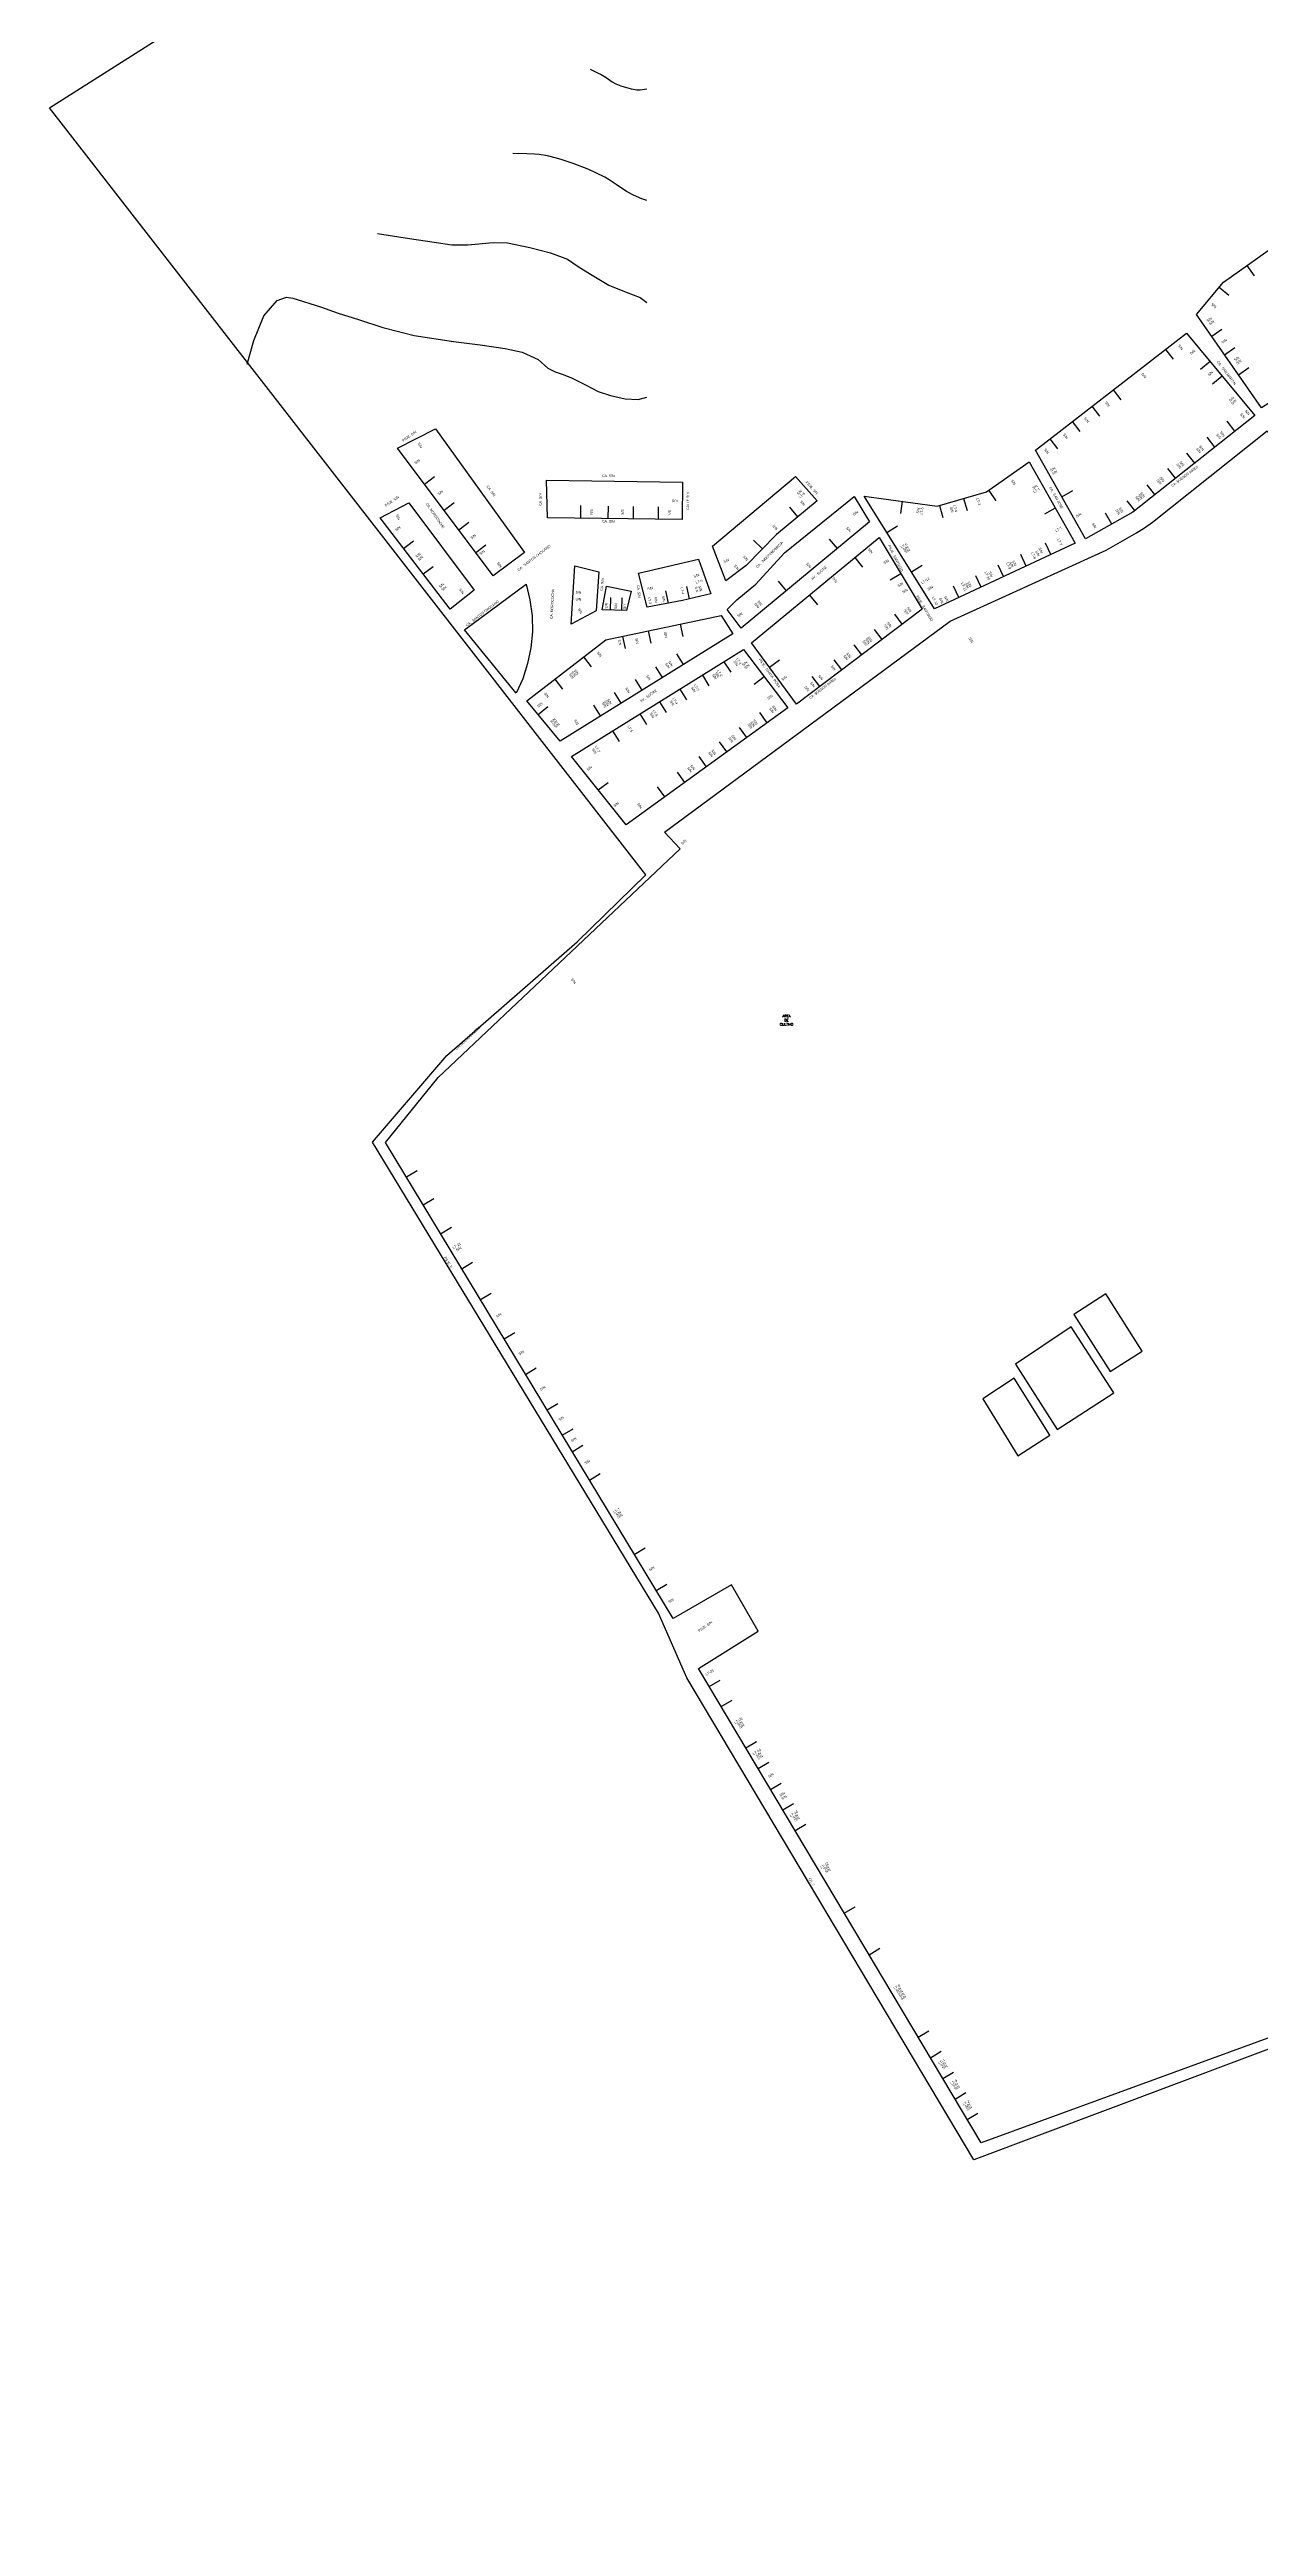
# Model space of a CAD drawing. Header units: inches. Extents: x 317537 to 321067, y 8681602 to 8686742.
# Drawn here: x 317537 to 318021, y 8681610 to 8682600 of the extents above; entities that cross this region are included whole.
import ezdxf
from ezdxf.enums import TextEntityAlignment as Align

# ---------------------------------------------------------------- set-up
doc = ezdxf.new("R2010")
doc.units = ezdxf.units.IN
doc.header["$MEASUREMENT"] = 0
for name, color, linetype in [('CURVAS_DE_NIVEL', 8, 'Continuous'), ('LIMITE_DISTRITO', 5, 'Continuous'), ('LOZA_DEPORTIVA', 8, 'Continuous'), ('MANZANAS', 5, 'Continuous'), ('MEDIANERAS', 1, 'Continuous'), ('NOM_CALLES', 7, 'Continuous'), ('NUM_LOTE', 8, 'Continuous'), ('TOPONIMOS', 7, 'Continuous')]:
    doc.layers.add(name, color=color, linetype=linetype)
doc.styles.add('ROMANS', font='ROMANS.shx')

msp = doc.modelspace()

# ---------------------------------------------------------------- linework, layer by layer
at = {"layer": 'CURVAS_DE_NIVEL'}
for points in [[(317752.77, 8682591.84), (317755.79, 8682590.41), (317757.22, 8682589.67), (317759.21, 8682588.47), (317761.62, 8682586.8), (317763.12, 8682585.99), (317765.07, 8682585.22), (317769.21, 8682584), (317770.73, 8682583.7), (317771.48, 8682583.63), (317772.78, 8682583.64), (317775.47, 8682583.97)], [(317775.47, 8682539.42), (317773.46, 8682540.07), (317770.06, 8682541.47), (317767.35, 8682542.95), (317763.17, 8682545.8), (317760.44, 8682547.59), (317758.66, 8682548.63), (317755.07, 8682550.48), (317752.23, 8682551.76), (317746.08, 8682554.17), (317741.64, 8682555.67), (317739.32, 8682556.34), (317735.75, 8682557.17), (317732.42, 8682557.68), (317730.6, 8682557.87), (317727.53, 8682558.05), (317721.87, 8682558.15)], [(317667.92, 8682526.14), (317680.63, 8682524.13), (317690.54, 8682522.72), (317697.61, 8682521.6), (317703.98, 8682521.6), (317714.14, 8682522.54), (317719.85, 8682522.4), (317728.7, 8682520.57), (317736.95, 8682518.47), (317743.74, 8682515.94), (317748.09, 8682513.04), (317752.92, 8682509.95), (317760.22, 8682505.6), (317767.18, 8682502.79), (317772.8, 8682500.67), (317775.47, 8682498.69)], [(317615.87, 8682474), (317618.51, 8682483.51), (317622.54, 8682493.29), (317627.78, 8682499.37), (317631.48, 8682500.72), (317634.11, 8682500.4), (317645.07, 8682496.89), (317652.18, 8682494.32), (317660.24, 8682491.79), (317669.98, 8682488.7), (317682.53, 8682485.38), (317698.27, 8682483.09), (317708.9, 8682481.69), (317718.87, 8682480.23), (317725.61, 8682478.83), (317732.08, 8682475.79), (317735.87, 8682472.42), (317738.82, 8682470.88), (317742.05, 8682469.89), (317745.66, 8682468.35), (317750.95, 8682465.73), (317756.06, 8682463.01), (317760.88, 8682461.52), (317766.83, 8682460.18), (317772.01, 8682459.87), (317775.47, 8682460.77)]]:
    msp.add_lwpolyline(points, dxfattribs=at)
at = {"layer": 'LIMITE_DISTRITO'}
msp.add_lwpolyline([(318887.22, 8681927.11), (318687.13, 8681910.23), (318461.55, 8681815.68), (318466.08, 8681764.99), (318462.98, 8681723.77), (318457.44, 8681699.58), (318447.38, 8681671.62), (318439.72, 8681646.24), (318431.56, 8681610.27), (318175.48, 8681640.15), (318186.68, 8681748.37), (318156.64, 8681851.08), (318093.95, 8681827.34), (317906.02, 8681756.76), (317791.46, 8681949.31), (317780.07, 8681975.05), (317665.91, 8682163.21), (317695.63, 8682197.89), (317747.57, 8682243.23), (317775.1, 8682269.96), (317536.89, 8682576.38), (317643.46, 8682644.16)], dxfattribs=at)
at = {"layer": 'LOZA_DEPORTIVA'}
for points in [[(317958.82, 8682102.62), (317946.04, 8682094.44), (317960.48, 8682071.62), (317973.26, 8682079.69)], [(317973.26, 8682079.69), (317958.82, 8682102.62)], [(317944.98, 8682089.5), (317922.76, 8682074.5), (317939.38, 8682048.5), (317961.94, 8682063.12)], [(317961.94, 8682063.12), (317944.98, 8682089.5)], [(317922.1, 8682068.94), (317909.66, 8682060.69), (317923.6, 8682037.87), (317936.41, 8682046.12)], [(317936.41, 8682046.12), (317922.1, 8682068.94)]]:
    msp.add_lwpolyline(points, dxfattribs=at)
at = {"layer": 'MANZANAS'}
for points in [[(318029.13, 8682523.21), (318055.36, 8682478.31), (318020.92, 8682456.57), (317995.04, 8682493.79), (318005.74, 8682506.79)], [(317991, 8682486.42), (318018.25, 8682453.54), (317969.61, 8682414.88), (317950.7, 8682404.18), (317930.63, 8682439.65)], [(317933.04, 8681772.29), (317908.97, 8681763.49), (317796.11, 8681952.95), (317819.96, 8681967.87), (317809.23, 8681986.43), (317785.91, 8681972.95), (317671.13, 8682163.07), (317692.1, 8682189), (317788.7, 8682280.38), (317782.52, 8682286.99), (317896.6, 8682371.3), (317958.91, 8682399.69), (317971, 8682406.58), (317974.26, 8682408.61), (317977.35, 8682410.88), (318023.18, 8682447.3), (318297.04, 8681933.82), (318210.19, 8681878.63), (318206.59, 8681876.46), (318202.9, 8681874.46), (318199.12, 8681872.64), (318195.25, 8681870.99), (318091.64, 8681830.27)], [(317691.09, 8682448.11), (317726.6, 8682398.79), (317714.09, 8682389.43), (317675.9, 8682440.48)], [(317735.35, 8682427.67), (317789.74, 8682426.92), (317789.53, 8682411.92), (317735.74, 8682412.66)], [(317834.78, 8682429.08), (317843.44, 8682419.39), (317827.2, 8682405.95), (317815.18, 8682393.54), (317807.04, 8682387.49), (317801.69, 8682401.31)], [(317928.15, 8682434.93), (317946.49, 8682402.53), (317890.33, 8682376.23), (317862.29, 8682421.33), (317891.39, 8682417.33), (317911.1, 8682422.93)], [(317680.43, 8682418.62), (317706.51, 8682383.75), (317696.89, 8682376.1), (317668.92, 8682412.58)], [(317858.24, 8682421.15), (317864.44, 8682410.99), (317813.11, 8682368.48), (317807.57, 8682376.03), (317811.42, 8682379.9), (317818.99, 8682386.08), (317830.4, 8682398.58)], [(317796.03, 8682396.08), (317800.97, 8682382.21), (317789.73, 8682379.65), (317775.55, 8682376.9), (317772.17, 8682390.46)], [(317868.19, 8682404.8), (317885.4, 8682376.14), (317835.21, 8682338.2), (317817.28, 8682362.63)], [(317746.72, 8682393.38), (317756.26, 8682390.99), (317755.23, 8682375.52), (317745.24, 8682370.13)], [(317727.24, 8682386.08), (317728.77, 8682379.86), (317729.6, 8682373.51), (317729.72, 8682367.11), (317729.14, 8682360.73), (317727.85, 8682354.46), (317725.88, 8682348.36), (317723.25, 8682342.52), (317702.58, 8682367.82)], [(317759.39, 8682385.32), (317769.16, 8682383.32), (317767.27, 8682375.58), (317757.59, 8682375.82)], [(317805.08, 8682373.54), (317809.8, 8682366.27), (317740.78, 8682323.44), (317727.56, 8682339.56), (317759.01, 8682363.85)], [(317814.05, 8682359.96), (317831.76, 8682336.7), (317767.14, 8682289.95), (317745.3, 8682317.3)]]:
    msp.add_lwpolyline(points, close=True, dxfattribs=at)
at = {"layer": 'MEDIANERAS'}
for points in [[(318015.13, 8682513.38), (318018, 8682509.29)], [(318004.1, 8682504.79), (318007.96, 8682501.61)], [(318001.06, 8682485.14), (318005.16, 8682488)], [(317982.55, 8682479.88), (317985.61, 8682475.93)], [(318006.18, 8682477.77), (318010.29, 8682480.62)], [(318000.4, 8682475.08), (317996.55, 8682471.89)], [(318005.26, 8682469.22), (318001.41, 8682466.03)], [(318011.73, 8682469.79), (318015.83, 8682472.65)], [(317953.22, 8682457.15), (317956.29, 8682453.2)], [(317961.75, 8682463.76), (317964.81, 8682459.81)], [(317945.33, 8682451.04), (317948.39, 8682447.09)], [(318010.36, 8682447.27), (318007.25, 8682451.19)], [(317936.41, 8682444.12), (317939.47, 8682440.17)], [(317994.27, 8682434.48), (317991.16, 8682438.4)], [(318002.32, 8682440.88), (317999.21, 8682444.79)], [(317686.68, 8682426.08), (317690.68, 8682429.07)], [(317978.41, 8682421.88), (317975.3, 8682425.79)], [(317986.62, 8682428.4), (317983.51, 8682432.32)], [(317694.46, 8682415.67), (317698.46, 8682418.67)], [(317749.01, 8682417.48), (317748.94, 8682412.48)], [(317760.01, 8682417.33), (317759.94, 8682412.33)], [(317770.01, 8682417.19), (317769.94, 8682412.19)], [(317780, 8682417.05), (317779.94, 8682412.05)], [(317835.72, 8682413), (317832.53, 8682416.85)], [(317877.39, 8682419.26), (317876.71, 8682414.3)], [(317892.33, 8682417.6), (317893.69, 8682412.79)], [(317901.99, 8682420.35), (317903.35, 8682415.54)], [(317911.98, 8682423.55), (317914.85, 8682419.46)], [(317938.57, 8682416.52), (317934.22, 8682414.06)], [(317941.18, 8682421.01), (317945.53, 8682423.47)], [(317970.36, 8682415.48), (317967.25, 8682419.4)], [(317700.32, 8682407.83), (317704.33, 8682410.83)], [(317871.37, 8682406.72), (317875.62, 8682409.35)], [(317961.14, 8682410.09), (317958.68, 8682414.44)], [(317678.28, 8682400.37), (317682.25, 8682403.41)], [(317707.09, 8682398.79), (317711.09, 8682401.78)], [(317821.65, 8682400.22), (317818.06, 8682403.7)], [(317851.54, 8682400.3), (317848.35, 8682404.15)], [(317858.46, 8682396.74), (317861.64, 8682392.88)], [(317926.93, 8682393.37), (317924.81, 8682397.9)], [(317936.8, 8682398), (317934.68, 8682402.52)], [(317686.09, 8682390.19), (317690.06, 8682393.23)], [(317831.22, 8682383.48), (317828.03, 8682387.33)], [(317876.9, 8682390.29), (317872.61, 8682387.72)], [(317881.14, 8682391), (317885.39, 8682393.64)], [(317908.99, 8682384.97), (317906.87, 8682389.5)], [(317917.87, 8682389.13), (317915.75, 8682393.66)], [(317760.9, 8682375.74), (317761.02, 8682380.73)], [(317765.49, 8682375.62), (317765.62, 8682380.62)], [(317784.05, 8682378.55), (317783.1, 8682383.45)], [(317792.53, 8682380.29), (317791.42, 8682385.16)], [(317840.39, 8682381.77), (317843.57, 8682377.92)], [(317900.02, 8682380.76), (317897.89, 8682385.29)], [(317776.01, 8682367.42), (317777.03, 8682362.53)], [(317788.8, 8682370.11), (317789.83, 8682365.22)], [(317869.43, 8682364.07), (317866.42, 8682368.06)], [(317877.46, 8682370.13), (317874.44, 8682374.12)], [(317750.22, 8682357.06), (317753.28, 8682353.11)], [(317765.79, 8682365.27), (317766.82, 8682360.38)], [(317790.08, 8682354.03), (317787.45, 8682358.28)], [(317861.33, 8682357.94), (317858.31, 8682361.93)], [(317738.69, 8682348.16), (317741.75, 8682344.2)], [(317773.55, 8682343.78), (317770.92, 8682348.02)], [(317781.74, 8682348.85), (317779.1, 8682353.1)], [(317797.62, 8682349.76), (317800.25, 8682345.51)], [(317806.27, 8682355.13), (317808.99, 8682350.94)], [(317822.36, 8682349.05), (317818.38, 8682346.02)], [(317824.39, 8682352.94), (317828.42, 8682355.89)], [(317844.52, 8682345.23), (317841.5, 8682349.22)], [(317853.3, 8682351.87), (317850.29, 8682355.86)], [(317732.04, 8682334.09), (317735.91, 8682337.26)], [(317756.94, 8682333.47), (317754.31, 8682337.72)], [(317765.21, 8682338.6), (317762.57, 8682342.84)], [(317780.5, 8682339.14), (317783.14, 8682334.9)], [(317788.65, 8682344.2), (317791.29, 8682339.95)], [(317761.76, 8682327.51), (317764.4, 8682323.27)], [(317772.68, 8682334.29), (317775.32, 8682330.04)], [(317815.39, 8682324.85), (317812.46, 8682328.91)], [(317823.53, 8682330.74), (317820.6, 8682334.8)], [(317799.27, 8682313.19), (317796.34, 8682317.24)], [(317807.41, 8682319.08), (317804.48, 8682323.13)], [(317790.63, 8682306.94), (317787.7, 8682310.99)], [(317755.99, 8682303.91), (317760.02, 8682306.88)], [(317782.66, 8682301.17), (317779.72, 8682305.22)], [(317679.43, 8682149.32), (317683.71, 8682151.91)], [(317686.14, 8682138.2), (317690.42, 8682140.78)], [(317693.1, 8682126.67), (317697.38, 8682129.25)], [(317701.56, 8682112.66), (317705.84, 8682115.25)], [(317708.97, 8682100.39), (317713.25, 8682102.97)], [(317718.47, 8682084.65), (317722.75, 8682087.24)], [(317727.02, 8682070.48), (317731.3, 8682073.07)], [(317735.58, 8682056.31), (317739.86, 8682058.9)], [(317741.69, 8682046.18), (317745.97, 8682048.77)], [(317745.67, 8682039.59), (317749.95, 8682042.18)], [(317752.54, 8682028.22), (317756.82, 8682030.81)], [(317770.44, 8681998.57), (317774.72, 8682001.15)], [(317779.14, 8681984.15), (317783.42, 8681986.73)], [(317800.4, 8681945.74), (317804.7, 8681948.3)], [(317805.17, 8681937.74), (317809.47, 8681940.3)], [(317814.99, 8681921.26), (317819.28, 8681923.82)], [(317819.93, 8681912.97), (317824.22, 8681915.53)], [(317824.87, 8681904.68), (317829.16, 8681907.24)], [(317829.75, 8681896.49), (317834.04, 8681899.05)], [(317834.63, 8681888.3), (317838.92, 8681890.86)], [(317854.32, 8681855.23), (317858.62, 8681857.79)], [(317864.2, 8681838.65), (317868.5, 8681841.21)], [(317883.84, 8681805.69), (317888.13, 8681808.25)], [(317888.72, 8681797.5), (317893.01, 8681800.06)], [(317893.66, 8681789.21), (317897.95, 8681791.77)], [(317898.54, 8681781.01), (317902.83, 8681783.57)], [(317903.42, 8681772.82), (317907.71, 8681775.38)]]:
    msp.add_lwpolyline(points, dxfattribs=at)

# ---------------------------------------------------------------- texts
at = {"layer": 'NOM_CALLES'}
for s, rotation, p in [('CA.  SAN MARTIN', 307.06084, (318006.97, 8682470.54)), ('PSJE. S/N', 34.6943, (317680.57, 8682445.24)), ('CA. S/N', 359.72948, (317760.07, 8682429.4)), ('PSJE. S/N', 310.78407, (317841.35, 8682424.66)), ('CA. BUENOS AIRES', 37.12789, (317990.24, 8682429.22)), ('PSJE. S/N', 34.6943, (317673.63, 8682419.25)), ('CA. MOROCOCHE', 304.6943, (317690.94, 8682413.46)), ('CA. S/N', 307.08913, (317713.24, 8682423.39)), ('CA. S/N', 89.72948, (317732.92, 8682419.93)), ('CALLE S/N', 89.72948, (317791.83, 8682419.29)), ('CA.  SAN JOSE', 299.57329, (317939, 8682420.66)), ('CA. S/N', 359.72948, (317760.07, 8682411.23)), ('CA.  SANTOS CHOCANO', 37.53164, (317730.37, 8682396.63)), ('CA.  INDEPENDENCIA', 44.66164, (317824.41, 8682397.87)), ('PSJE.  SANTIAGO', 297.13388, (317874.78, 8682396.49)), ('CA. S/N', 83.4541, (317757.54, 8682385.97)), ('AV.  SUCRE', 41.73486, (317844.21, 8682390.59)), ('CA.  SANTOS CHOCANO', 37.53164, (317709.78, 8682374.48)), ('CA. MOROCOCHA', 86.90325, (317737.63, 8682378.15)), ('CA. S/N', 276.34037, (317772.25, 8682383.23)), ('PSJE.  SANTIAGO', 300.52959, (317886.39, 8682376.45)), ('PSJE.  SANTA  ROSA', 305.30598, (317824.51, 8682350.53)), ('CA. BUENOS AIRES', 37.12789, (317845.65, 8682344.51)), ('AV.  SUCRE', 35.47078, (317776.08, 8682341.53)), ('CA. BUENOS AIRES', 43.13907, (317703.9, 8682204.77)), ('PSJE. E', 301.88635, (317696.14, 8682115.2)), ('PSJE. S/N', 34.6943, (317798.74, 8681969.79)), ('CA. 7', 300.17196, (317841.25, 8681867.81))]:
    msp.add_text(s, height=1, rotation=rotation, dxfattribs=at).set_placement(p, align=Align.MIDDLE)
at = {"layer": 'NUM_LOTE'}
for s, rotation, p in [('S/N', 320.52246, (318001.89, 8682497.38)), ('S/N', 34.81279, (318000.08, 8682491.8)), ('S/N', 34.81279, (318000.94, 8682490.56)), ('S/N', 307.76763, (317988.61, 8682480.78)), ('S/N', 39.65142, (317993.39, 8682478.84)), ('S/N', 34.81279, (318006.08, 8682483.17)), ('S/N', 34.81279, (318010.99, 8682476.11)), ('S/N', 34.81279, (318011.85, 8682474.88)), ('S/N', 307.76763, (317973.99, 8682469.45)), ('S/N', 39.65142, (318000.52, 8682470.24)), ('S/N', 307.76763, (317959.33, 8682458.09)), ('S/N', 39.65142, (318008.97, 8682460.05)), ('S/N', 39.65142, (318009.92, 8682458.89)), ('S/N', 308.47451, (318015.31, 8682454.7)), ('S/N', 307.76763, (317942.71, 8682445.21)), ('S/N', 307.76763, (317951.12, 8682451.73)), ('S/N', 308.47451, (318003.89, 8682445.2)), ('S/N', 308.47451, (318005.28, 8682446.14)), ('S/N', 308.47451, (318013.46, 8682453.36)), ('S/N', 36.79573, (317683.69, 8682435.07)), ('S/N', 296.67034, (317684.85, 8682441.62)), ('S/N', 307.76763, (317935.06, 8682439.28)), ('S/N', 308.47451, (317995.84, 8682439.56)), ('S/N', 308.47451, (317997.01, 8682440.5)), ('S/N', 305.12376, (317921.79, 8682426.79)), ('S/N', 29.50967, (317930.38, 8682424.9)), ('S/N', 29.50959, (317937.52, 8682432.04)), ('S/N', 29.50959, (317938.26, 8682430.74)), ('S/N', 308.47451, (317980.06, 8682427.03)), ('S/N', 308.47451, (317981.24, 8682427.96)), ('S/N', 308.47451, (317987.99, 8682433.33)), ('S/N', 308.47451, (317989.17, 8682434.26)), ('S/N', 36.79573, (317692.97, 8682422.67)), ('S/N', 269.22137, (317753.33, 8682415.03)), ('S/N', 269.22137, (317765.78, 8682414.85)), ('S/N', 359.21098, (317786.64, 8682419.46)), ('S/N', 41.79858, (317836.37, 8682422.79)), ('LT-5', 41.79858, (317837.37, 8682421.67)), ('S/N', 309.59461, (317837.67, 8682418.5)), ('S/N', 83.68425, (317883.78, 8682415.53)), ('LT-5', 83.68425, (317885.27, 8682415.37)), ('S/N', 285.85842, (317897.26, 8682415.88)), ('LT-4', 285.85842, (317898.7, 8682416.29)), ('LT-3', 287.80046, (317907.9, 8682419.09)), ('LT-1', 29.50967, (317931.12, 8682423.6)), ('S/N', 300.3165, (317963.59, 8682415)), ('S/N', 300.3165, (317964.89, 8682415.76)), ('S/N', 308.47451, (317971.54, 8682420.25)), ('S/N', 308.47451, (317972.52, 8682421.03)), ('S/N', 308.47451, (317973.5, 8682421.81)), ('S/N', 37.48761, (317675.98, 8682408.3)), ('S/N', 297.71041, (317676.07, 8682412.94)), ('S/N', 36.79573, (317706.11, 8682405.11)), ('S/N', 269.22137, (317784.58, 8682414.59)), ('S/N', 312.24265, (317826.67, 8682408.83)), ('S/N', 309.62905, (317856.08, 8682407.96)), ('S/N', 31.39142, (317858.78, 8682414.5)), ('LT-7', 29.50967, (317939.92, 8682408.05)), ('S/N', 29.50959, (317947.9, 8682413.7)), ('S/N', 299.50959, (317954.12, 8682409.56)), ('S/N', 37.48761, (317684.11, 8682397.7)), ('S/N', 37.48761, (317685.02, 8682396.51)), ('S/N', 36.79573, (317709.64, 8682398.74)), ('S/N', 21.16406, (317807.16, 8682395.48)), ('S/N', 311.06372, (317814.96, 8682396.48)), ('S/N', 309.48435, (317864.7, 8682399.46)), ('LT-6', 31.8666, (317878.15, 8682401.51)), ('S/N', 31.8666, (317878.81, 8682400.44)), ('S/N', 31.8666, (317879.47, 8682399.38)), ('LT-8', 295.10039, (317929.94, 8682397.58)), ('S/N', 295.10039, (317931.55, 8682398.4)), ('S/N', 295.10039, (317932.78, 8682399.61)), ('LT-7', 295.10039, (317940.37, 8682402.98)), ('S/N', 37.48761, (317693.41, 8682385.57)), ('S/N', 306.7969, (317716.56, 8682393.86)), ('S/N', 19.58749, (317795.23, 8682389.56)), ('LT-5', 19.58749, (317796.31, 8682387.21)), ('S/N', 311.06372, (317811.26, 8682392.86)), ('S/N', 309.62905, (317840.13, 8682393.65)), ('S/N', 309.48435, (317850.6, 8682387.84)), ('S/N', 30.98556, (317871.06, 8682395.06)), ('S/N', 30.98556, (317876.67, 8682385.99)), ('LT-12', 31.8666, (317886.66, 8682387.55)), ('LT-11', 295.10039, (317902.1, 8682385.05)), ('S/N', 295.10039, (317903.23, 8682385.58)), ('S/N', 295.10039, (317904.36, 8682386.11)), ('LT-10', 295.10039, (317911.48, 8682389.45)), ('S/N', 295.10039, (317912.84, 8682390.08)), ('LT-9', 295.10039, (317920, 8682393.44)), ('S/N', 295.10039, (317921.13, 8682393.97)), ('S/N', 295.10039, (317922.26, 8682394.5)), ('S/N', 37.48761, (317694.33, 8682384.38)), ('S/N', 308.5062, (317701.49, 8682383.33)), ('S/N', 356.37003, (317748.11, 8682380.12)), ('S/N', 356.37003, (317748.12, 8682382.85)), ('S/N', 298.34145, (317748.81, 8682375.47)), ('S/N', 88.57207, (317759.26, 8682377.49)), ('S/N', 88.57207, (317763.08, 8682377.29)), ('S/N', 88.57207, (317766.49, 8682377.34)), ('S/N', 14.02871, (317776.77, 8682384.41)), ('LT-3', 280.97679, (317776.63, 8682379.53)), ('S/N', 280.97679, (317779.04, 8682379.86)), ('S/N', 280.97679, (317782.13, 8682380.33)), ('LT-4', 281.6016, (317789.71, 8682383.45)), ('S/N', 282.86257, (317795.35, 8682384.01)), ('S/N', 282.86257, (317796.81, 8682384.34)), ('S/N', 309.62905, (317819.46, 8682377.63)), ('S/N', 309.62905, (317820.62, 8682378.59)), ('S/N', 30.98556, (317878.51, 8682383.4)), ('S/N', 307.08521, (317880.22, 8682375.98)), ('S/N', 31.8666, (317888.68, 8682384.56)), ('LT-12', 299.12555, (317890.55, 8682379.43)), ('S/N', 295.10039, (317893.08, 8682379.58)), ('S/N', 295.10039, (317895.08, 8682380.29)), ('S/N', 281.87372, (317783.02, 8682365.83)), ('S/N', 32.85014, (317812.55, 8682373.85)), ('S/N', 307.08521, (317871.04, 8682369.04)), ('S/N', 307.08521, (317872.23, 8682369.94)), ('S/N', 307.08521, (317879.02, 8682375.08)), ('S/N', 307.677, (317756.45, 8682358.08)), ('S/N', 281.87372, (317764.64, 8682362.84)), ('S/N', 281.87372, (317771.52, 8682363.41)), ('LT-1', 301.81898, (317812.3, 8682355.34)), ('S/N', 307.08521, (317854.91, 8682356.85)), ('S/N', 307.08521, (317856.1, 8682357.75)), ('S/N', 307.08521, (317862.57, 8682362.64)), ('S/N', 307.08521, (317863.57, 8682363.4)), ('S/N', 307.08521, (317864.57, 8682364.15)), ('S/N', 303.31045, (317904.92, 8682363.84)), ('S/N', 307.677, (317745.3, 8682349.47)), ('S/N', 307.677, (317746.29, 8682350.24)), ('S/N', 307.677, (317747.28, 8682351)), ('S/N', 301.81956, (317776.06, 8682348.86)), ('S/N', 301.81956, (317783.69, 8682353.6)), ('S/N', 301.81956, (317784.97, 8682354.39)), ('S/N', 301.81898, (317802.45, 8682349.23)), ('S/N', 301.81898, (317803.52, 8682349.89)), ('LT-2', 301.81898, (317804.58, 8682350.55)), ('S/N', 301.81898, (317811.03, 8682354.55)), ('S/N', 37.27046, (317814.52, 8682354.39)), ('S/N', 37.27046, (317815.43, 8682353.2)), ('S/N', 36.26877, (317830.33, 8682348.55)), ('S/N', 307.08521, (317841.65, 8682346.03)), ('S/N', 307.08521, (317844.93, 8682348.87)), ('S/N', 307.08521, (317849.92, 8682352.7)), ('S/N', 39.36353, (317732.77, 8682337.93)), ('S/N', 307.677, (317735.39, 8682341.82)), ('S/N', 301.81956, (317758.43, 8682337.92)), ('S/N', 301.81956, (317759.49, 8682338.58)), ('S/N', 301.81956, (317760.55, 8682339.24)), ('S/N', 301.81956, (317767.8, 8682343.74)), ('S/N', 301.81898, (317785.52, 8682338.73)), ('LT-4', 301.81898, (317786.8, 8682339.52)), ('S/N', 301.81898, (317794.08, 8682344.04)), ('LT-3', 301.81898, (317795.35, 8682344.83)), ('S/N', 37.27046, (317824.67, 8682341.05)), ('S/N', 305.8855, (317825.28, 8682335.71)), ('S/N', 305.8855, (317826.49, 8682336.59)), ('S/N', 307.08521, (317839.42, 8682344.37)), ('S/N', 39.36353, (317737.94, 8682331.64)), ('S/N', 39.36353, (317738.73, 8682330.67)), ('S/N', 39.36353, (317739.52, 8682329.7)), ('S/N', 301.81956, (317747.28, 8682331)), ('LT-6', 301.81898, (317768.8, 8682328.35)), ('S/N', 301.81898, (317777.54, 8682333.77)), ('LT-5', 301.81898, (317778.81, 8682334.56)), ('S/N', 305.8855, (317816.69, 8682329.5)), ('S/N', 305.8855, (317817.7, 8682330.23)), ('S/N', 305.8855, (317818.71, 8682330.96)), ('S/N', 301.81898, (317754.48, 8682319.46)), ('LT-7', 301.81898, (317755.75, 8682320.26)), ('S/N', 305.8855, (317800.98, 8682318.13)), ('S/N', 305.8855, (317802.19, 8682319.01)), ('S/N', 305.8855, (317809.04, 8682323.96)), ('S/N', 305.8855, (317810.25, 8682324.84)), ('S/N', 36.37579, (317752.49, 8682312.6)), ('S/N', 305.8855, (317792.59, 8682312.06)), ('S/N', 305.8855, (317793.8, 8682312.94)), ('S/N', 36.37579, (317763.16, 8682298.11)), ('S/N', 305.8855, (317772.59, 8682297.59)), ('S/N', 43.06753, (317790.22, 8682283.15)), ('S/N', 312.56085, (317746.17, 8682227.64)), ('LT-21', 31.12073, (317699.51, 8682121.86)), ('S/N', 31.12073, (317700.29, 8682120.57)), ('S/N', 31.12073, (317716.29, 8682094.07)), ('S/N', 31.12073, (317725.31, 8682079.12)), ('S/N', 31.12073, (317733.87, 8682064.95)), ('S/N', 31.12073, (317741.2, 8682052.8)), ('S/N', 31.12073, (317746.25, 8682044.44)), ('S/N', 31.12073, (317751.67, 8682035.46)), ('LT-7', 31.12073, (317763.41, 8682016.02)), ('S/N', 31.12073, (317764.06, 8682014.95)), ('S/N', 31.12073, (317764.7, 8682013.88)), ('S/N', 31.12073, (317777.36, 8681992.91)), ('S/N', 31.12073, (317785.09, 8681980.1)), ('LT-23', 30.78361, (317800.51, 8681951.42)), ('LT-20', 30.78361, (317812.02, 8681932.11)), ('S/N', 30.78361, (317812.66, 8681931.04)), ('S/N', 30.78361, (317813.3, 8681929.96)), ('LT-19', 30.78361, (317819.4, 8681919.73)), ('S/N', 30.78361, (317820.04, 8681918.65)), ('S/N', 30.78361, (317820.68, 8681917.58)), ('S/N', 30.78361, (317824.98, 8681910.36)), ('S/N', 30.78361, (317829.5, 8681902.77)), ('S/N', 30.78361, (317830.27, 8681901.48)), ('LT-16', 30.78361, (317834.13, 8681895)), ('S/N', 30.78361, (317834.77, 8681893.93)), ('S/N', 30.78361, (317835.41, 8681892.85)), ('LT-12', 30.78361, (317846.41, 8681874.37)), ('S/N', 30.78361, (317847.05, 8681873.3)), ('S/N', 30.78361, (317847.69, 8681872.23)), ('LT-8', 30.78361, (317875.32, 8681825.86)), ('S/N', 30.78361, (317875.96, 8681824.78)), ('S/N', 30.78361, (317876.6, 8681823.71)), ('S/N', 30.78361, (317877.24, 8681822.63)), ('S/N', 30.78361, (317877.88, 8681821.56)), ('LT-4', 30.78361, (317893.13, 8681795.96)), ('S/N', 30.78361, (317893.77, 8681794.89)), ('S/N', 30.78361, (317894.41, 8681793.81)), ('LT-3', 30.78361, (317898.04, 8681787.72)), ('S/N', 30.78361, (317898.68, 8681786.65)), ('S/N', 30.78361, (317899.32, 8681785.57)), ('LT-2', 30.78361, (317902.92, 8681779.53)), ('S/N', 30.78361, (317903.56, 8681778.45)), ('S/N', 30.78361, (317904.2, 8681777.38))]:
    msp.add_text(s, height=1, rotation=rotation, dxfattribs=at).set_placement(p, align=Align.MIDDLE)
at = {"layer": 'TOPONIMOS', "insert": (317831.23, 8682211.93), "char_height": 1, "width": 1, "attachment_point": 5, "rotation": 0.00054, "style": 'ROMANS'}
msp.add_mtext('AREA DE CULTIVO', dxfattribs=at)

doc.saveas('drawing.dxf')
